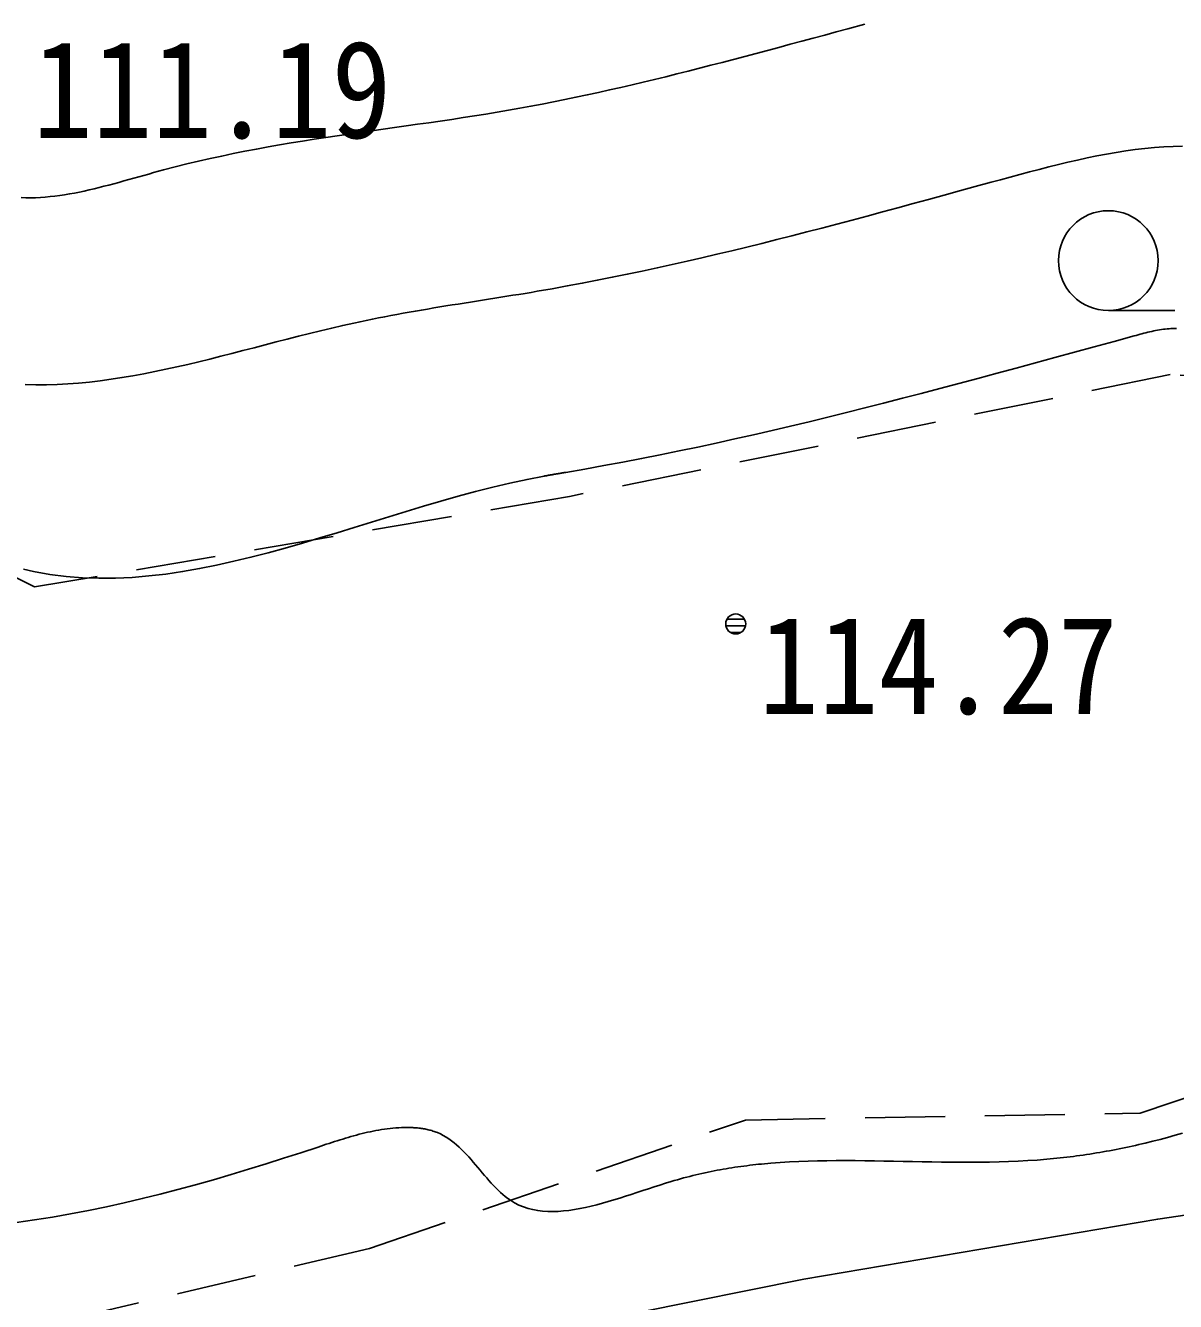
# Model space of a CAD drawing. Units: millimetres, scale not verified. Extents: x -200000 to 200000, y -137500 to 137500.
# Drawn here: x -13898 to -5256, y 47123 to 56712 of the extents above; entities that cross this region are included whole.
import ezdxf
from ezdxf.enums import TextEntityAlignment as Align

# ---------------------------------------------------------------- set-up
doc = ezdxf.new("R2010")
doc.units = ezdxf.units.MM
doc.header["$LTSCALE"] = 500
doc.linetypes.add('DASHED1', pattern=[1.8, 1.2, -0.6])
for name, color, linetype in [('0-4_S-BGD', 5, 'Continuous'), ('0-5_S-BGD-HICN', 6, 'Continuous'), ('0-6_S-BGD-LWCN', 7, 'Continuous')]:
    doc.layers.add(name, color=color, linetype=linetype)
doc.styles.add('ＭＳ ゴシック', font='')
doc.styles.get('ＭＳ ゴシック').set_extended_font_data('MS Gothic')

msp = doc.modelspace()

# ---------------------------------------------------------------- linework, layer by layer
at = {"layer": '0-4_S-BGD'}
for p, q in [((-5761, 54570.3), (-5261, 54570.3)), ((-8634.5, 52200), (-8487.5, 52200)), ((-8634.5, 52200), (-8487.5, 52200)), ((-8627.3, 52250), (-8494.7, 52250)), ((-8627.3, 52250), (-8494.7, 52250)), ((-8598.4, 52150), (-8523.6, 52150)), ((-8598.4, 52150), (-8523.6, 52150))]:
    msp.add_line(p, q, dxfattribs=at)
at = {"layer": '0-4_S-BGD', "linetype": 'DASHED1'}
msp.add_lwpolyline([(-11313, 47522), (-8488, 48487), (-5521, 48539), (-2463, 49567), (-1223, 50447), (12, 51849), (2408, 52223), (3256, 53279), (2569, 53719), (-5296, 54089), (-9810, 53173), (-13831, 52493), (-17671, 54403), (-22226, 56092), (-24849, 53253), (-26800, 48706), (-27387, 44487), (-21864, 45677), (-19882, 45987), (-16259, 46354)], close=True, dxfattribs=at)
at = {"layer": '0-4_S-BGD'}
msp.add_lwpolyline([(-53711.3, 32748.7), (-50477, 33917), (-46774, 35273), (-42950, 36769), (-39163, 38247), (-37171, 39066), (-35021, 39914), (-32563, 40737), (-28936, 41858), (-23989, 43366), (-21531, 44148), (-18686, 44941), (-16107, 45552), (-13298, 46223), (-10540, 46790), (-8048, 47291), (-5390, 47742), (-433, 48477), (898, 48708), (3347.1, 49759.7)], dxfattribs=at)
for centre, radius in [((-5761, 54945.3), 375), ((-8561, 52215), 75)]:
    msp.add_circle(centre, radius, dxfattribs=at)
for start, end in [(90, 270), (270, 90)]:
    msp.add_arc((-8561, 52215), 75, start, end, dxfattribs=at)
at = {"layer": '0-5_S-BGD-HICN'}
for points in [[(-11699, 48283.9), (-11678.4, 48290.8), (-11657.8, 48297.6), (-11637.2, 48304.4), (-11616.7, 48311.2), (-11596.1, 48317.9), (-11575.6, 48324.6), (-11555, 48331.2), (-11534.4, 48337.7), (-11513.9, 48344.1), (-11493.3, 48350.4), (-11472.7, 48356.5), (-11452, 48362.6), (-11431.3, 48368.4), (-11410.6, 48374.1), (-11389.9, 48379.6), (-11369.1, 48384.9), (-11348.3, 48390), (-11327.4, 48394.8), (-11306.4, 48399.4), (-11285.5, 48403.8), (-11264.4, 48407.9), (-11243.3, 48411.7), (-11222.1, 48415.2), (-11200.8, 48418.3), (-11179.5, 48421.2), (-11158.1, 48423.7), (-11136.6, 48425.9), (-11115, 48427.7), (-11093.3, 48429.1), (-11071.5, 48430.1), (-11062.3, 48430.4), (-11053, 48430.6), (-11043.8, 48430.8), (-11034.5, 48430.8), (-11025.3, 48430.8), (-11016, 48430.7), (-11006.8, 48430.5), (-10997.5, 48430.2), (-10988.3, 48429.8)], [(-10988.3, 48429.8), (-10979.1, 48429.3), (-10969.9, 48428.7), (-10960.7, 48428), (-10951.5, 48427.1), (-10942.4, 48426.2), (-10933.3, 48425.1), (-10924.2, 48423.9), (-10915.2, 48422.6), (-10906.2, 48421.2), (-10897.2, 48419.6), (-10888.3, 48417.9), (-10879.5, 48416), (-10870.7, 48414), (-10861.9, 48411.9), (-10853.2, 48409.6), (-10844.6, 48407.1), (-10836, 48404.5), (-10827.6, 48401.7), (-10819.2, 48398.8), (-10810.8, 48395.7), (-10802.6, 48392.4), (-10780.3, 48382.6), (-10758.6, 48371.4), (-10737.5, 48359.2), (-10716.9, 48345.8), (-10696.8, 48331.5), (-10677.2, 48316.2), (-10658, 48300.1), (-10639.2, 48283.3), (-10620.8, 48265.8), (-10602.7, 48247.7), (-10584.9, 48229.1), (-10567.3, 48210), (-10550, 48190.6), (-10532.8, 48170.9), (-10515.8, 48151), (-10498.9, 48131), (-10482.1, 48111), (-10465.3, 48091)], [(-5850.7, 48239.5), (-5826.1, 48243.6), (-5801.4, 48247.8), (-5776.8, 48252.2), (-5752.3, 48256.7), (-5727.7, 48261.3), (-5703.2, 48266), (-5678.7, 48270.9), (-5654.3, 48275.8), (-5629.9, 48280.9), (-5605.5, 48286.1), (-5581.1, 48291.4), (-5556.8, 48296.8), (-5532.5, 48302.3), (-5508.2, 48308), (-5484, 48313.7), (-5427.6, 48327.5), (-5371.4, 48341.9), (-5315.3, 48356.8), (-5259.4, 48372.1), (-5203.5, 48387.8)], [(-13965.8, 47717.5), (-13830.5, 47736.3), (-13695.2, 47757.6), (-13560, 47781.3), (-13424.8, 47807.1), (-13289.9, 47835), (-13155.1, 47864.8), (-13020.6, 47896.5), (-12886.4, 47929.8), (-12752.5, 47964.7), (-12619, 48001), (-12485.9, 48038.6), (-12353.3, 48077.3), (-12221.2, 48117.1), (-12089.7, 48157.8), (-11958.8, 48199.2), (-11828.5, 48241.3), (-11699, 48283.9)], [(-7946.6, 48180), (-7875.8, 48181.2), (-7804.9, 48181.8), (-7733.7, 48181.9), (-7662.3, 48181.6), (-7590.9, 48180.9), (-7519.2, 48180), (-7447.5, 48178.7), (-7375.6, 48177.4), (-7303.6, 48175.9), (-7231.6, 48174.4), (-7159.5, 48173), (-7087.4, 48171.7), (-7015.2, 48170.7), (-6943, 48169.8), (-6870.8, 48169.4), (-6798.6, 48169.3), (-6726.4, 48169.7), (-6654.3, 48170.7), (-6582.2, 48172.3), (-6510.2, 48174.6), (-6438.3, 48177.7), (-6366.5, 48181.6), (-6294.8, 48186.4), (-6223.2, 48192.2), (-6198.2, 48194.5), (-6173.3, 48196.9), (-6148.3, 48199.4), (-6123.4, 48202.1), (-6098.5, 48204.8), (-6073.6, 48207.7), (-6048.8, 48210.8), (-6023.9, 48213.9), (-5999.1, 48217.2), (-5974.3, 48220.6), (-5949.5, 48224.1), (-5924.8, 48227.8), (-5900.1, 48231.6), (-5875.4, 48235.5), (-5850.7, 48239.5)], [(-9173.8, 47985), (-9131.2, 47998.7), (-9088.9, 48012), (-9046.9, 48024.8), (-9023.1, 48031.8), (-8999.5, 48038.5), (-8976, 48045.1), (-8952.6, 48051.5), (-8929.3, 48057.6), (-8906.1, 48063.6), (-8883, 48069.4), (-8860, 48075), (-8837.1, 48080.4), (-8814.3, 48085.6), (-8791.5, 48090.6), (-8768.9, 48095.5), (-8746.2, 48100.1), (-8723.7, 48104.6), (-8701.2, 48109), (-8678.7, 48113.2), (-8656.3, 48117.2), (-8633.9, 48121), (-8611.6, 48124.8), (-8589.2, 48128.3), (-8566.9, 48131.7), (-8544.7, 48135), (-8522.4, 48138.1), (-8500.1, 48141.1), (-8477.9, 48144), (-8455.6, 48146.7), (-8433.3, 48149.3), (-8411, 48151.8), (-8388.7, 48154.1), (-8366.4, 48156.4), (-8297.1, 48162.6), (-8227.5, 48167.8), (-8157.7, 48172.1), (-8087.6, 48175.5), (-8017.2, 48178.1), (-7946.6, 48180)], [(-10465.3, 48091), (-10448.5, 48071.1), (-10431.7, 48051.4), (-10414.9, 48032), (-10397.9, 48013), (-10380.8, 47994.5), (-10363.5, 47976.4), (-10346.1, 47959), (-10328.4, 47942.2), (-10310.4, 47926.2), (-10292.1, 47911.1), (-10273.4, 47896.8), (-10254.4, 47883.6), (-10222.6, 47864.4), (-10189.8, 47847.9), (-10156, 47834), (-10121.2, 47822.7), (-10085.5, 47813.8), (-10049, 47807.1), (-10011.6, 47802.6), (-9973.5, 47800.1), (-9934.8, 47799.6), (-9895.3, 47800.8), (-9855.3, 47803.8), (-9814.7, 47808.3), (-9773.6, 47814.3), (-9732.1, 47821.6), (-9690.1, 47830.2), (-9647.9, 47839.8), (-9605.3, 47850.4), (-9562.4, 47861.9), (-9519.4, 47874.2), (-9476.2, 47887), (-9432.9, 47900.4), (-9389.5, 47914.2), (-9346.2, 47928.3), (-9302.9, 47942.5), (-9259.7, 47956.8), (-9216.6, 47971), (-9173.8, 47985)]]:
    msp.add_lwpolyline(points, dxfattribs=at)
at = {"layer": '0-6_S-BGD-LWCN'}
for points in [[(-10268.7, 56075.2), (-10183.9, 56090.2), (-10099.3, 56105.8), (-10014.7, 56121.8), (-9930.2, 56138.4), (-9845.8, 56155.4), (-9761.4, 56172.9), (-9677.1, 56190.9), (-9592.8, 56209.3), (-9508.5, 56228.1), (-9424.2, 56247.3), (-9339.8, 56266.8), (-9255.5, 56286.7), (-9171.1, 56307), (-9086.7, 56327.6), (-9002.2, 56348.5), (-8917.6, 56369.7), (-8832.9, 56391.2), (-8748.1, 56412.9), (-8663.2, 56434.9), (-8578.2, 56457.1), (-8493.1, 56479.5), (-8407.7, 56502.1), (-8322.2, 56524.9), (-8236.6, 56547.8), (-8150.7, 56570.9), (-8064.7, 56594), (-7978.4, 56617.3), (-7891.9, 56640.7), (-7805.1, 56664.2), (-7718.1, 56687.7), (-7590.9, 56722)], [(-13196.2, 55533.4), (-13158.9, 55543.7), (-13121.5, 55554.1), (-13084.2, 55564.6), (-13046.8, 55575.2), (-13009.4, 55585.7), (-12972, 55596.2), (-12934.6, 55606.6), (-12897.2, 55616.9), (-12859.8, 55627.1), (-12772.5, 55650), (-12685.1, 55671.8), (-12597.8, 55692.7), (-12510.6, 55712.5), (-12423.4, 55731.5), (-12336.3, 55749.6), (-12249.3, 55766.9), (-12162.3, 55783.5), (-12075.4, 55799.4), (-11988.5, 55814.7), (-11901.7, 55829.4), (-11815, 55843.6), (-11728.3, 55857.3), (-11641.8, 55870.7), (-11555.3, 55883.7), (-11468.9, 55896.4), (-11382.5, 55908.8), (-11296.3, 55921.1), (-11210.1, 55933.3), (-11124, 55945.4), (-11038.1, 55957.5), (-10952.2, 55969.6), (-10866.4, 55981.9), (-10780.7, 55994.3), (-10695.1, 56006.9), (-10609.6, 56019.8), (-10524.2, 56033), (-10438.9, 56046.6), (-10353.7, 56060.6), (-10268.7, 56075.2)], [(-9038.9, 54915.4), (-8926.8, 54940.7), (-8814.6, 54966.5), (-8702.5, 54992.8), (-8590.3, 55019.6), (-8477.9, 55046.9), (-8365.5, 55074.7), (-8252.9, 55102.9), (-8140.1, 55131.5), (-8027.1, 55160.6), (-7913.9, 55190), (-7800.3, 55219.7), (-7686.5, 55249.9), (-7572.3, 55280.3), (-7457.7, 55311.1), (-7342.8, 55342.2), (-7227.4, 55373.5), (-7111.5, 55405.1), (-6995.1, 55437), (-6878.2, 55469), (-6760.7, 55501.3), (-6642.6, 55533.7), (-6570.8, 55553.5), (-6498.7, 55573.1), (-6426.6, 55592.7), (-6354.2, 55612), (-6281.8, 55631), (-6209.3, 55649.5), (-6136.7, 55667.4), (-6064.2, 55684.8), (-5991.6, 55701.4), (-5919.1, 55717.1), (-5846.6, 55731.9), (-5774.3, 55745.6), (-5702.1, 55758.2), (-5630, 55769.6), (-5558.2, 55779.6), (-5486.5, 55788.1), (-5415.2, 55795.1), (-5344.1, 55800.4)], [(-5344.1, 55800.4), (-5273.3, 55804), (-5202.9, 55805.7)], [(-13929.9, 55418.6), (-13894.1, 55417.5), (-13858.1, 55417.5), (-13822, 55418.4), (-13785.8, 55420.1), (-13749.6, 55422.7), (-13713.2, 55426.1), (-13676.7, 55430.2), (-13640.1, 55435), (-13603.5, 55440.5), (-13566.8, 55446.7), (-13530, 55453.4), (-13493.1, 55460.7), (-13456.2, 55468.4), (-13419.2, 55476.7), (-13382.1, 55485.3), (-13345, 55494.4), (-13307.9, 55503.7), (-13270.7, 55513.4), (-13233.4, 55523.3), (-13196.2, 55533.4)], [(-11430, 54476.5), (-11383.7, 54486.5), (-11337.5, 54496.2), (-11291.2, 54505.6), (-11245, 54514.8), (-11198.8, 54523.8), (-11152.6, 54532.6), (-11106.5, 54541.2), (-11060.3, 54549.6), (-11014.2, 54557.8), (-10968.1, 54565.9), (-10922.1, 54573.9), (-10876, 54581.7), (-10830, 54589.4), (-10784.1, 54596.9), (-10738.1, 54604.4), (-10692.2, 54611.9), (-10646.3, 54619.2), (-10600.5, 54626.5), (-10554.7, 54633.8), (-10508.9, 54641), (-10463.2, 54648.2), (-10417.5, 54655.4), (-10371.9, 54662.6), (-10326.3, 54669.9), (-10280.7, 54677.2), (-10235.2, 54684.5), (-10189.7, 54691.9), (-10144.3, 54699.4), (-10098.9, 54706.9), (-10053.6, 54714.6), (-9940, 54734.3), (-9826.7, 54754.7), (-9713.6, 54775.8), (-9600.8, 54797.5), (-9488.2, 54819.9), (-9375.7, 54842.9), (-9263.4, 54866.4), (-9151.1, 54890.6), (-9038.9, 54915.4)], [(-13901, 54015.1), (-13821, 54013), (-13740.8, 54013), (-13660.3, 54015.2), (-13579.6, 54019.3), (-13498.6, 54025.3), (-13417.4, 54033.1), (-13336, 54042.6), (-13254.4, 54053.6), (-13172.6, 54066.1), (-13090.7, 54079.9), (-13008.5, 54095), (-12926.2, 54111.2), (-12843.8, 54128.4), (-12761.2, 54146.6), (-12678.5, 54165.6), (-12595.6, 54185.3), (-12512.7, 54205.6), (-12429.7, 54226.4), (-12346.6, 54247.6), (-12263.4, 54269.1), (-12180.2, 54290.7), (-12096.9, 54312.5), (-12013.5, 54334.2), (-11930.2, 54355.8), (-11846.8, 54377.1), (-11763.4, 54398.1), (-11680, 54418.7), (-11596.7, 54438.7), (-11513.3, 54458), (-11430, 54476.5)], [(-8566.8, 53605.3), (-8427.3, 53636.8), (-8287.8, 53668.9), (-8148.4, 53701.7), (-8009, 53735), (-7869.4, 53769), (-7729.7, 53803.6), (-7589.7, 53838.7), (-7449.5, 53874.3), (-7308.8, 53910.5), (-7167.7, 53947.2), (-7026.1, 53984.4), (-6884, 54022.1), (-6741.1, 54060.2), (-6597.6, 54098.8), (-6453.3, 54137.8), (-6308.1, 54177.2), (-6162, 54217), (-6014.9, 54257.2), (-5866.8, 54297.7), (-5717.5, 54338.6), (-5567, 54379.8), (-5552.3, 54383.8), (-5537.6, 54387.8), (-5522.9, 54391.8), (-5508.2, 54395.7), (-5493.5, 54399.5), (-5478.8, 54403.3), (-5464.1, 54406.9), (-5449.4, 54410.4), (-5434.8, 54413.7), (-5420.1, 54416.9), (-5405.6, 54419.9), (-5391, 54422.6), (-5376.5, 54425.1), (-5362, 54427.4), (-5347.6, 54429.4), (-5333.3, 54431.1), (-5319, 54432.5), (-5304.8, 54433.5)], [(-5304.8, 54433.5), (-5290.6, 54434.2), (-5276.5, 54434.6), (-5262.5, 54434.5), (-5248.6, 54434)], [(-10000.2, 53326), (-9994.8, 53327), (-9989.4, 53328), (-9984, 53328.9), (-9978.6, 53329.9), (-9973.2, 53330.9), (-9967.8, 53331.8), (-9962.4, 53332.8), (-9957, 53333.7), (-9951.6, 53334.7), (-9946.2, 53335.6), (-9940.8, 53336.5), (-9935.4, 53337.5), (-9930.1, 53338.4), (-9924.7, 53339.3), (-9919.3, 53340.3), (-9913.9, 53341.2), (-9908.5, 53342.1), (-9903.1, 53343), (-9897.7, 53343.9), (-9892.4, 53344.8), (-9887, 53345.8), (-9881.6, 53346.7), (-9876.2, 53347.6), (-9870.8, 53348.5), (-9865.5, 53349.4), (-9860.1, 53350.3), (-9854.7, 53351.2), (-9849.3, 53352.1), (-9844, 53353), (-9838.6, 53354), (-9695.1, 53378.8), (-9552.3, 53404.5), (-9410.1, 53431), (-9268.5, 53458.2), (-9127.4, 53486.2), (-8986.8, 53514.9), (-8846.5, 53544.3), (-8706.6, 53574.5), (-8566.8, 53605.3)], [(-13911.7, 52626.6), (-13836.4, 52609.7), (-13714.9, 52587.7), (-13592.6, 52572), (-13469.5, 52562.2), (-13345.7, 52558), (-13221.1, 52559), (-13095.9, 52565), (-12970.1, 52575.5), (-12843.7, 52590.3), (-12716.7, 52609.1), (-12589.3, 52631.4), (-12461.4, 52657), (-12333.1, 52685.6), (-12204.4, 52716.7), (-12075.4, 52750.2), (-11946.1, 52785.6), (-11816.5, 52822.6), (-11686.8, 52860.9), (-11556.9, 52900.1), (-11426.8, 52940), (-11296.7, 52980.2), (-11166.6, 53020.4), (-11036.4, 53060.2), (-10906.3, 53099.3), (-10776.2, 53137.4), (-10646.3, 53174.1), (-10516.6, 53209.2), (-10387.1, 53242.2), (-10257.8, 53272.9), (-10128.8, 53301), (-10000.2, 53326)]]:
    msp.add_lwpolyline(points, dxfattribs=at)

# ---------------------------------------------------------------- texts
at = {"layer": '0-4_S-BGD', "style": 'ＭＳ ゴシック', "width": 0.9}
for s, p in [('111.19', (-13842.5, 55646.8)), ('114.27', (-8385.5, 51318.9))]:
    msp.add_text(s, height=733.1, dxfattribs=at).set_placement(p, align=Align.BOTTOM_LEFT)

doc.saveas('drawing.dxf')
